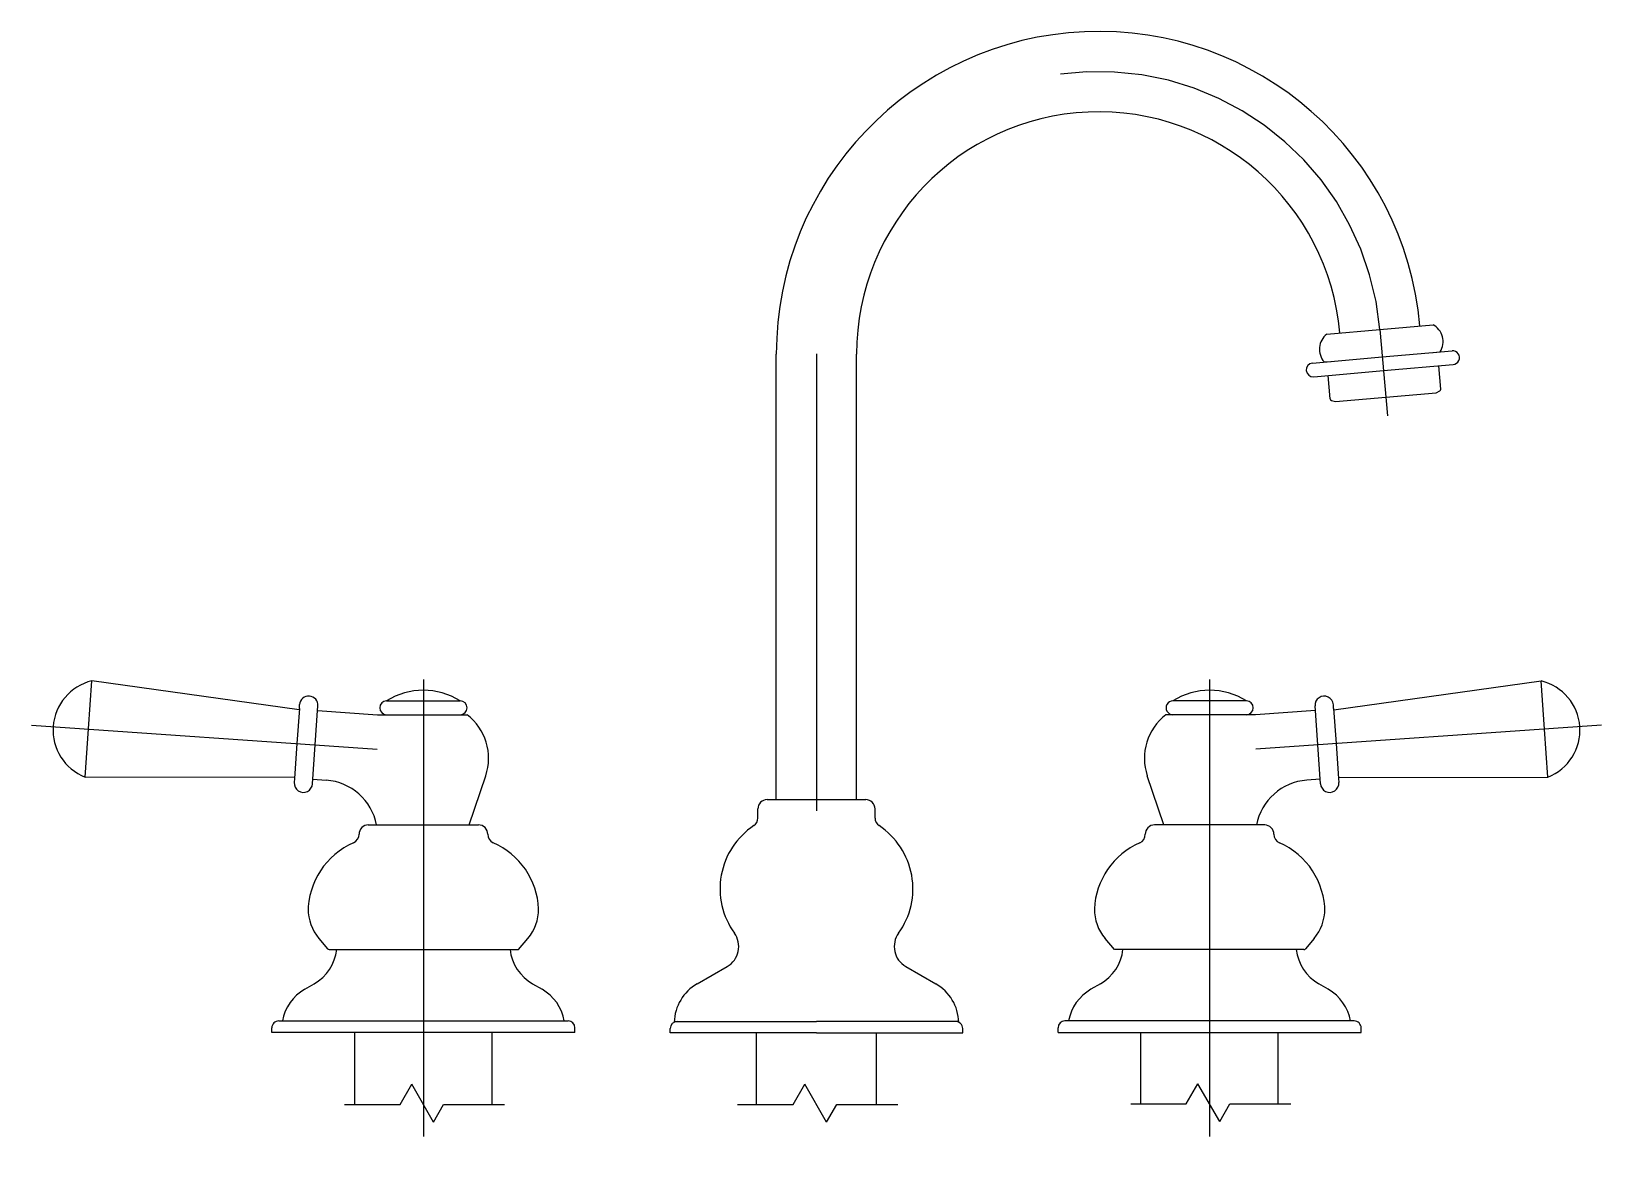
# Model space of a CAD drawing. Extents: x 101.852 to 102.196, y -0.048 to 0.198.
import ezdxf

# ---------------------------------------------------------------- set-up
doc = ezdxf.new("R2010")
doc.units = 0
doc.header["$LTSCALE"] = 0.080423
doc.header["$MEASUREMENT"] = 0
doc.linetypes.add('AXES', pattern=[0.54, 0.3, -0.08, 0.08, -0.08])
doc.linetypes.add('CONTINU', pattern=[0])
doc.layers.get('0').update_dxf_attribs({"linetype": 'CONTINUOUS'})

msp = doc.modelspace()

# ---------------------------------------------------------------- linework, layer by layer
at = {"linetype": 'CONTINU'}
for points in [[(102.15628, 0.13314, 0.957519), (102.01539, 0.12695)], [(102.13874, 0.1316, 0.957525), (102.03298, 0.12696)], [(102.13587, 0.13135, 0.425102), (102.13533, 0.12524)], [(102.16075, 0.12746, 0.425069), (102.15915, 0.13339)], [(102.16357, 0.12468, 1.000053), (102.16331, 0.12768)], [(102.13276, 0.12501, 0.999975), (102.13303, 0.12201)], [(102.13663, 0.11717, 0.310361), (102.13692, 0.11682)], [(102.16064, 0.1189, 0.310403), (102.16086, 0.11929)], [(101.86556, 0.05546, 0.733355), (101.86409, 0.0344)], [(102.1843, 0.03439, 0.733365), (102.18282, 0.05545)], [(101.91506, 0.04998, 1), (101.91105, 0.05026)], [(101.94618, 0.05108, 0.288708), (101.93009, 0.05108)], [(102.11829, 0.05107, 0.288708), (102.10221, 0.05107)], [(102.13734, 0.05025, 1.000007), (102.13332, 0.04997)], [(101.93009, 0.05108, 1), (101.93009, 0.04806)], [(101.94618, 0.04806, 1), (101.94618, 0.05108)], [(102.10221, 0.05107, 1.000042), (102.1022, 0.04806)], [(102.11829, 0.04806, 1), (102.11829, 0.05107)], [(101.95179, 0.03469, 0.319082), (101.94773, 0.04806)], [(102.10066, 0.04806, 0.319082), (102.09659, 0.03469)], [(101.90986, 0.03322, 1.001489), (101.91387, 0.03293)], [(101.92787, 0.02394, 0.340943), (101.91686, 0.03373)], [(102.13152, 0.03372, 0.340943), (102.12051, 0.02393)], [(102.13452, 0.03293, 1.001591), (102.13853, 0.03321)], [(102.01338, 0.02947, 0.414219), (102.01137, 0.02746)], [(102.037, 0.02746, 0.414214), (102.03499, 0.02947)], [(102.01047, 0.02378, 0.250961), (102.01137, 0.02545)], [(102.037, 0.02545, 0.250966), (102.0379, 0.02378)], [(101.92286, 0.02004, 0.301251), (101.92406, 0.0219)], [(101.92607, 0.02394, 0.417458), (101.92406, 0.0219)], [(101.95221, 0.0219, 0.417476), (101.9502, 0.02394)], [(101.95221, 0.0219, 0.301246), (101.95342, 0.02004)], [(102.01047, 0.02378, 0.425474), (102.00622, 0.00026)], [(102.04216, 0.00026, 0.425474), (102.0379, 0.02378)], [(102.09496, 0.02003, 0.301244), (102.09617, 0.0219)], [(102.09818, 0.02393, 0.417458), (102.09617, 0.0219)], [(102.12432, 0.02189, 0.41748), (102.12231, 0.02393)], [(102.12432, 0.02189, 0.301243), (102.12552, 0.02003)], [(101.92286, 0.02004, 0.298217), (101.9129, 0.00484)], [(101.96335, 0.00556, 0.286421), (101.95342, 0.02004)], [(102.09496, 0.02003, 0.286421), (102.08503, 0.00555)], [(102.13548, 0.00483, 0.298215), (102.12552, 0.02003)], [(101.9129, 0.00556, 0.176325), (101.91525, -0.0009)], [(101.96102, -0.0009, 0.176327), (101.96335, 0.00556)], [(102.08503, 0.00555, 0.176325), (102.08736, -0.00091)], [(102.13312, -0.00091, 0.176325), (102.13548, 0.00555)], [(102.00465, -0.00704, 0.44477), (102.00622, 0.00026)], [(102.04216, 0.00026, 0.444798), (102.04372, -0.00704)], [(101.91422, -0.01083, 0.235788), (101.91918, -0.00333)], [(101.91714, -0.00315, 0.225267), (101.91753, -0.00333)], [(101.9571, -0.00333, 0.235784), (101.96205, -0.01083)], [(102.08633, -0.01083, 0.235782), (102.09128, -0.00334)], [(102.1292, -0.00334, 0.235788), (102.13416, -0.01084)], [(102.13084, -0.00334, 0.22532), (102.13124, -0.00316)], [(101.91216, -0.01202, 0.221026), (101.90728, -0.01895)], [(101.96899, -0.01895, 0.220708), (101.96412, -0.01202)], [(101.99807, -0.01084, 0.260129), (101.99303, -0.01924)], [(102.05534, -0.01924, 0.260081), (102.0503, -0.01084)], [(102.08426, -0.01203, 0.220707), (102.07939, -0.01895)], [(102.14109, -0.01896, 0.220997), (102.13622, -0.01203)], [(101.90647, -0.01895, 0.414307), (101.90496, -0.02045)], [(101.97131, -0.02045, 0.41421), (101.9698, -0.01895)], [(101.99369, -0.01908, 0.414197), (101.99219, -0.02059)], [(102.05619, -0.02059, 0.414214), (102.05468, -0.01908)], [(102.07857, -0.01895, 0.414188), (102.07707, -0.02046)], [(102.14342, -0.02046, 0.414239), (102.14191, -0.01896)]]:
    msp.add_lwpolyline(points, format="xyb", dxfattribs=at)
at = {"linetype": 'AXES'}
msp.add_lwpolyline([(102.14751, 0.13237, 0.957287), (102.02419, 0.12699)], format="xyb", dxfattribs=at)
at = {"linetype": 'CONTINU'}
for points in [[(102.13587, 0.13135), (102.14751, 0.13237)], [(102.14751, 0.13237), (102.15915, 0.13339)], [(102.14803, 0.12636), (102.16331, 0.12768)], [(102.15925, 0.12733), (102.16075, 0.12746)], [(102.01539, 0.02947), (102.01539, 0.12695)], [(102.03298, 0.02947), (102.03298, 0.12696)], [(102.13276, 0.12501), (102.14803, 0.12636)], [(102.13533, 0.12524), (102.13682, 0.12537)], [(102.1483, 0.12334), (102.16357, 0.12468)], [(102.16086, 0.11929), (102.16042, 0.1244)], [(102.13303, 0.12201), (102.1483, 0.12334)], [(102.13663, 0.11717), (102.13618, 0.12228)], [(102.13779, 0.11657), (102.15982, 0.1185)], [(102.15982, 0.1185), (102.16064, 0.1189)], [(102.13692, 0.11682), (102.13779, 0.11657)], [(101.86482, 0.04493), (101.86556, 0.05546)], [(101.91097, 0.04913), (101.86556, 0.05546)], [(102.13741, 0.04912), (102.18282, 0.05545)], [(102.18356, 0.04492), (102.18282, 0.05545)], [(101.91099, 0.04941), (101.91045, 0.04174)], [(101.91099, 0.04941), (101.91105, 0.05026)], [(101.91446, 0.04146), (101.91506, 0.04998)], [(101.91499, 0.04898), (101.92808, 0.04806)], [(101.93009, 0.05108), (101.94618, 0.05108)], [(102.11829, 0.05107), (102.10221, 0.05107)], [(102.13339, 0.04897), (102.1203, 0.04806)], [(102.13392, 0.04145), (102.13332, 0.04997)], [(102.1374, 0.0494), (102.13734, 0.05025)], [(102.1374, 0.0494), (102.13793, 0.04173)], [(101.86409, 0.0344), (101.86482, 0.04493)], [(101.92808, 0.04806), (101.93814, 0.04806)], [(101.93814, 0.04806), (101.94773, 0.04806)], [(102.11025, 0.04806), (102.10066, 0.04806)], [(102.1203, 0.04806), (102.11025, 0.04806)], [(102.1843, 0.03439), (102.18356, 0.04492)], [(101.91045, 0.04174), (101.90991, 0.03407)], [(101.91387, 0.03293), (101.91446, 0.04146)], [(102.13452, 0.03293), (102.13392, 0.04145)], [(102.13793, 0.04173), (102.13847, 0.03406)], [(101.90993, 0.03435), (101.86409, 0.0344)], [(101.94819, 0.02394), (101.95179, 0.03469)], [(102.10019, 0.02393), (102.09659, 0.03469)], [(102.13845, 0.03434), (102.1843, 0.03439)], [(101.90991, 0.03407), (101.90986, 0.03322)], [(101.91394, 0.03394), (101.91686, 0.03373)], [(102.13445, 0.03393), (102.13152, 0.03372)], [(102.13847, 0.03406), (102.13853, 0.03321)], [(102.01338, 0.02947), (102.02419, 0.02947)], [(102.02419, 0.02947), (102.03499, 0.02947)], [(102.01137, 0.02545), (102.01137, 0.02746)], [(102.037, 0.02545), (102.037, 0.02746)], [(101.92607, 0.02394), (101.93814, 0.02394)], [(101.93814, 0.02394), (101.9502, 0.02394)], [(102.11024, 0.02393), (102.09818, 0.02393)], [(102.12231, 0.02393), (102.11024, 0.02393)], [(101.91525, -0.0009), (101.91714, -0.00315)], [(101.91753, -0.00333), (101.93814, -0.00333)], [(101.93814, -0.00333), (101.95898, -0.00333)], [(101.95898, -0.00333), (101.96102, -0.0009)], [(102.0894, -0.00334), (102.08736, -0.00091)], [(102.11024, -0.00334), (102.0894, -0.00334)], [(102.13084, -0.00334), (102.11024, -0.00334)], [(102.13312, -0.00091), (102.13124, -0.00316)], [(101.99807, -0.01084), (102.00465, -0.00704)], [(102.04372, -0.00704), (102.0503, -0.01084)], [(101.91216, -0.01202), (101.91422, -0.01083)], [(101.96205, -0.01083), (101.96412, -0.01202)], [(102.08633, -0.01083), (102.08426, -0.01203)], [(102.13622, -0.01203), (102.13416, -0.01084)], [(101.90496, -0.02146), (101.90496, -0.02045)], [(101.90647, -0.01895), (101.93814, -0.01895)], [(101.93814, -0.01895), (101.9698, -0.01895)], [(101.97131, -0.02146), (101.97131, -0.02045)], [(101.99219, -0.02159), (101.99219, -0.02059)], [(101.99303, -0.01908), (102.02419, -0.01908)], [(101.99369, -0.01908), (101.99523, -0.01908)], [(102.05534, -0.01908), (102.02419, -0.01908)], [(102.05619, -0.02159), (102.05619, -0.02059)], [(102.07707, -0.02146), (102.07707, -0.02046)], [(102.11024, -0.01895), (102.07857, -0.01895)], [(102.14191, -0.01896), (102.11024, -0.01895)], [(102.14342, -0.02147), (102.14342, -0.02046)], [(101.93814, -0.02146), (101.90496, -0.02146)], [(101.92311, -0.03724), (101.92311, -0.02146)], [(101.97131, -0.02146), (101.93814, -0.02146)], [(101.95316, -0.03724), (101.95316, -0.02146)], [(102.02419, -0.02159), (101.99219, -0.02159)], [(102.01104, -0.03724), (102.01104, -0.02159)], [(102.02419, -0.02159), (102.05619, -0.02159)], [(102.03733, -0.03724), (102.03733, -0.02159)], [(102.07707, -0.02146), (102.11024, -0.02147)], [(102.09521, -0.03711), (102.09521, -0.02147)], [(102.11024, -0.02147), (102.14342, -0.02147)], [(102.12527, -0.03711), (102.12527, -0.02147)]]:
    msp.add_lwpolyline(points, dxfattribs=at)
at = {"linetype": 'AXES'}
for points in [[(102.14751, 0.13237), (102.14916, 0.11346)], [(102.02419, 0.12699), (102.02419, -0.04621)], [(101.93814, 0.05577), (101.93814, -0.04645)], [(102.11025, 0.05577), (102.11024, -0.04776)], [(101.85233, 0.0458), (101.92804, 0.04051)], [(102.19605, 0.04579), (102.12034, 0.0405)], [(101.93302, -0.03724), (101.93558, -0.03281)], [(101.94035, -0.04108), (101.93558, -0.03281)], [(102.01907, -0.03724), (102.02163, -0.03281)], [(102.0264, -0.04108), (102.02163, -0.03281)], [(102.10513, -0.03711), (102.10768, -0.03268)], [(102.11246, -0.04095), (102.10768, -0.03268)], [(101.92087, -0.03724), (101.93302, -0.03724)], [(101.94035, -0.04108), (101.94257, -0.03724)], [(101.94257, -0.03724), (101.95591, -0.03724)], [(102.00692, -0.03724), (102.01907, -0.03724)], [(102.0264, -0.04108), (102.02862, -0.03724)], [(102.02862, -0.03724), (102.04196, -0.03724)], [(102.09298, -0.03711), (102.10513, -0.03711)], [(102.11246, -0.04095), (102.11467, -0.03711)], [(102.11467, -0.03711), (102.12801, -0.03711)]]:
    msp.add_lwpolyline(points, dxfattribs=at)

doc.saveas('drawing.dxf')
